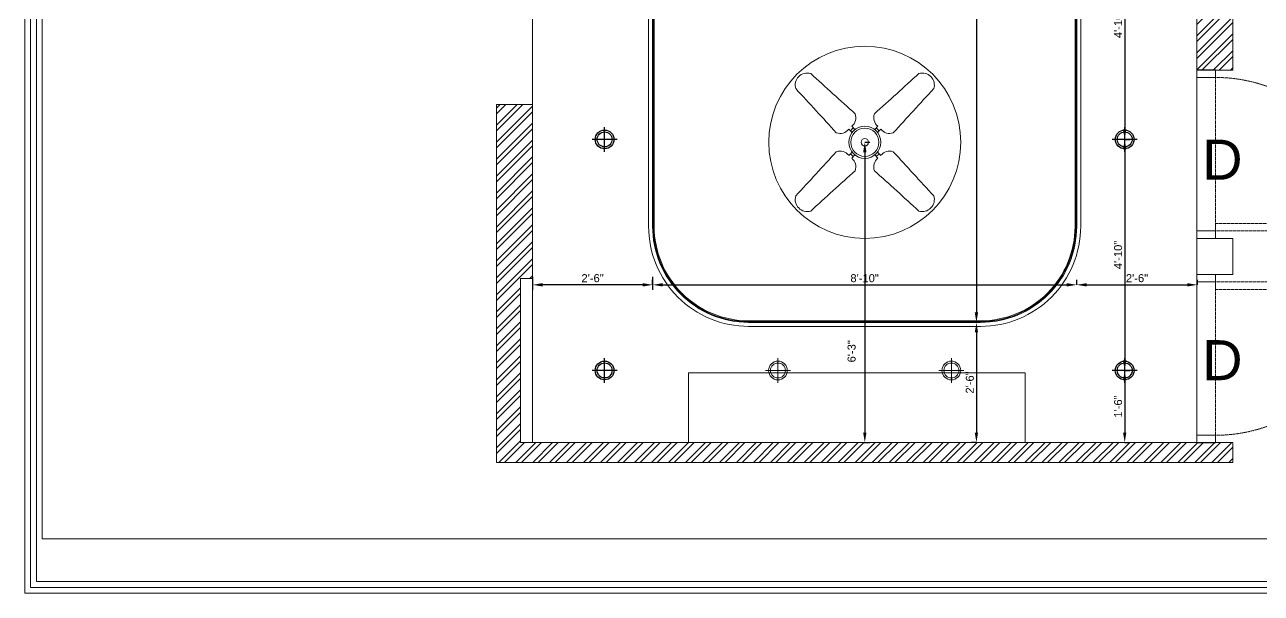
# Model space of a CAD drawing. Header units: inches. Extents: x 213 to 17763, y -4830 to 1802.
# Drawn here: x 12094.3 to 12403.4, y -3659 to -3517 of the extents above; entities that cross this region are included whole.
import ezdxf

# ---------------------------------------------------------------- set-up
doc = ezdxf.new("R2010")
doc.units = ezdxf.units.IN
doc.header["$MEASUREMENT"] = 0
for name, pattern in [('ACAD_ISO02W100', [15, 12, -3]), ('AUDIT_D_060311083008-3', [0]), ('DASHED2', [0.375, 0.25, -0.125]), ('HIDDEN', [0.375, 0.25, -0.125])]:
    doc.linetypes.add(name, pattern=pattern)
for name, color, linetype in [('.', 30, 'Continuous'), ('6.text', 6, 'Continuous'), ('A-DOOR', 251, 'AUDIT_D_060311083008-3'), ('A-Door-Frame', 1, 'Continuous'), ('A-Door-Swing', 8, 'HIDDEN'), ('PDF2_0', 7, 'Continuous')]:
    doc.layers.add(name, color=color, linetype=linetype)
doc.layers.add('PDF2_MK. KITCHEN ESSENTAILS', color=7, linetype='Continuous', true_color=0x767676)
doc.layers.add('ROD', color=7, linetype='Continuous', lineweight=9)
doc.styles.add('Arial', font='arial.ttf', dxfattribs={"height": 10})
doc.styles.get("Standard").update_dxf_attribs({"font": 'arial.ttf'})
doc.dimstyles.new('ISO-25', dxfattribs={"dimtxt": 4.5, "dimasz": 2.5, "dimexe": 1.25, "dimexo": 0.625, "dimtad": 1, "dimdec": 0, "dimlunit": 4, "dimtxsty": 'Standard', "dimcen": 2.5, "dimadec": 0, "dimazin": 0, "dimtfac": 1, "dimtdec": 0, "dimtmove": 0, "dimatfit": 3, "dimfxl": 1, "dimarcsym": 0})

# ---------------------------------------------------------------- blocks, each defined once
blk = doc.blocks.new('*U34')
at = {"layer": 'A-Door-Frame', "lineweight": 5}
for p, q in [((0, -100), (0, 0)), ((900, -100), (900, 0))]:
    blk.add_line(p, q, dxfattribs=at)
for points in [[(0, -100), (40, -100), (40, 0), (0, 0)], [(900, -100), (860, -100), (860, 0), (900, 0)]]:
    blk.add_lwpolyline(points, dxfattribs=at)
at = {"layer": 'A-Door-Swing', "linetype": 'DASHED2', "lineweight": 5}
blk.add_line((47.3, 0), (867.3, 0), dxfattribs=at)
blk.add_lwpolyline([(40, 0), (40, 820), (80, 820), (80, 0)], close=True, dxfattribs=at)
blk.add_arc((40, 0), 820, 360, 90, dxfattribs=at)
blk = doc.blocks.new('*D1159')
at = {"color": 0, "linetype": 'ACAD_ISO02W100', "lineweight": -2, "transparency": 16777216}
for p, q in [((12369.24, -3603.36), (12370.49, -3603.36)), ((12369.24, -3621.36), (12370.49, -3621.36))]:
    blk.add_line(p, q, dxfattribs=at)
at = {"color": 0, "linetype": 'AUDIT_D_060311083008-3', "lineweight": -2, "transparency": 16777216}
blk.add_line((12369.24, -3605.86), (12369.24, -3618.86), dxfattribs=at)
at = {"color": 0, "transparency": 16777216}
for points in [[(12368.83, -3605.86), (12369.66, -3605.86), (12369.24, -3603.36)], [(12368.83, -3618.86), (12369.66, -3618.86), (12369.24, -3621.36)]]:
    blk.add_solid(points, dxfattribs=at)
at = {"layer": 'Defpoints', "color": 0, "transparency": 16777216}
for p in [(12369.24, -3603.36), (12369.24, -3621.36), (12369.24, -3621.36)]:
    blk.add_point(p, dxfattribs=at)
at = {"color": 0, "lineweight": 5, "transparency": 16777216, "insert": (12367.6, -3612.36), "char_height": 2, "attachment_point": 5, "rotation": 90}
blk.add_mtext('1\'-6"', dxfattribs=at)
blk = doc.blocks.new('3')
at = {"color": 18, "lineweight": 5, "true_color": 0x000000}
for p, q in [((3397.8, -1044.8), (3377.7, -1064.9)), ((3386.6, -1033.2), (3409, -1056.5)), ((3571.3, -1033.2), (3549, -1056.5)), ((3560.1, -1044.8), (3580.2, -1064.9)), ((3389.2, -1076.4), (3365.8, -1052.9)), ((3568.7, -1076.4), (3592.1, -1052.9)), ((3389.2, -1214.6), (3365.8, -1238)), ((3568.7, -1214.6), (3592.1, -1238)), ((3397.8, -1246.1), (3377.7, -1226.1)), ((3386.6, -1257.8), (3409, -1234.5)), ((3571.3, -1257.8), (3549, -1234.5)), ((3560.1, -1246.1), (3580.2, -1226.1))]:
    blk.add_line(p, q, dxfattribs=at)
for radius in [113.2, 99.1, 26]:
    blk.add_circle((3479, -1145.5), radius, dxfattribs=at)
for centre, radius, start, end in [((3073.6, -742.7), 85, 73.05503, 197.30609), ((27552.9, 26002.3), 36179.8, 227.47452, 228.14348), ((-20595, 26002.3), 36179.8, 311.85652, 312.52548), ((3884.3, -742.7), 85, 342.69391, 106.94497), ((-23516.5, -25390.1), 36179.8, 42.21764, 42.8866), ((30474.4, -25390.1), 36179.8, 137.1134, 137.78236), ((3336.5, -971.6), 79.4, 309.11105, 19.49034), ((3621.4, -971.6), 79.4, 160.50966, 230.88895), ((3304.2, -1004.1), 79.4, 250.87078, 321.25007), ((3653.8, -1004.1), 79.4, 218.74993, 289.12922), ((-23516.5, 23099.1), 36179.8, 317.1134, 317.78236), ((3304.2, -1286.8), 79.4, 38.74993, 109.12922), ((3653.8, -1286.8), 79.4, 70.87078, 141.25007), ((30474.4, 23099.1), 36179.8, 222.21764, 222.8866), ((3336.5, -1319.4), 79.4, 340.50966, 50.88895), ((3621.4, -1319.4), 79.4, 129.11105, 199.49034), ((27552.9, -28293.2), 36179.8, 131.85652, 132.52548), ((-20595, -28293.2), 36179.8, 47.47452, 48.14348), ((3073.6, -1548.3), 85, 162.69391, 286.94497), ((3884.3, -1548.3), 85, 253.05503, 17.30609)]:
    blk.add_arc(centre, radius, start, end, dxfattribs=at)
blk = doc.blocks.new('*D1154')
at = {"color": 0, "linetype": 'ACAD_ISO02W100', "lineweight": -2, "transparency": 16777216}
for p, q in [((12304.29, -3546.36), (12305.54, -3546.36)), ((12303.81, -3621.36), (12305.54, -3621.36))]:
    blk.add_line(p, q, dxfattribs=at)
at = {"color": 0, "linetype": 'AUDIT_D_060311083008-3', "lineweight": -2, "transparency": 16777216}
blk.add_line((12304.29, -3548.86), (12304.29, -3618.86), dxfattribs=at)
at = {"color": 0, "transparency": 16777216}
for points in [[(12303.87, -3548.86), (12304.71, -3548.86), (12304.29, -3546.36)], [(12303.87, -3618.86), (12304.71, -3618.86), (12304.29, -3621.36)]]:
    blk.add_solid(points, dxfattribs=at)
at = {"layer": 'Defpoints', "color": 0, "transparency": 16777216}
for p in [(12304.17, -3546.36), (12303.18, -3621.36), (12304.29, -3621.36)]:
    blk.add_point(p, dxfattribs=at)
at = {"color": 0, "lineweight": 5, "transparency": 16777216, "insert": (12301, -3598.57), "char_height": 2, "attachment_point": 5, "rotation": 90}
blk.add_mtext('6\'-3"', dxfattribs=at)
blk = doc.blocks.new('*D1155')
at = {"color": 0, "linetype": 'ACAD_ISO02W100', "lineweight": -2, "transparency": 16777216}
for p, q in [((12332.77, -3384.51), (12330.94, -3384.51)), ((12332.19, -3591.36), (12330.94, -3591.36))]:
    blk.add_line(p, q, dxfattribs=at)
at = {"color": 0, "linetype": 'AUDIT_D_060311083008-3', "lineweight": -2, "transparency": 16777216}
blk.add_line((12332.19, -3387.01), (12332.19, -3588.86), dxfattribs=at)
at = {"color": 0, "transparency": 16777216}
for points in [[(12331.77, -3387.01), (12332.6, -3387.01), (12332.19, -3384.51)], [(12331.77, -3588.86), (12332.6, -3588.86), (12332.19, -3591.36)]]:
    blk.add_solid(points, dxfattribs=at)
at = {"layer": 'Defpoints', "color": 0, "transparency": 16777216}
for p in [(12333.39, -3384.51), (12332.19, -3591.36), (12332.35, -3591.36)]:
    blk.add_point(p, dxfattribs=at)
at = {"color": 0, "lineweight": 5, "transparency": 16777216, "insert": (12330.54, -3487.93), "char_height": 2, "attachment_point": 5, "rotation": 90}
blk.add_mtext('17\'-3"', dxfattribs=at)
blk = doc.blocks.new('*D1165')
at = {"color": 0, "linetype": 'ACAD_ISO02W100', "lineweight": -2, "transparency": 16777216}
for p, q in [((12332.19, -3591.36), (12330.94, -3591.36)), ((12332.19, -3621.36), (12330.94, -3621.36))]:
    blk.add_line(p, q, dxfattribs=at)
at = {"color": 0, "linetype": 'AUDIT_D_060311083008-3', "lineweight": -2, "transparency": 16777216}
blk.add_line((12332.19, -3593.86), (12332.19, -3618.86), dxfattribs=at)
at = {"color": 0, "transparency": 16777216}
for points in [[(12331.77, -3593.86), (12332.6, -3593.86), (12332.19, -3591.36)], [(12331.77, -3618.86), (12332.6, -3618.86), (12332.19, -3621.36)]]:
    blk.add_solid(points, dxfattribs=at)
at = {"layer": 'Defpoints', "color": 0, "transparency": 16777216}
for p in [(12332.35, -3591.36), (12332.19, -3621.36), (12332.69, -3621.36)]:
    blk.add_point(p, dxfattribs=at)
at = {"color": 0, "lineweight": 5, "transparency": 16777216, "insert": (12330.54, -3606.36), "char_height": 2, "attachment_point": 5, "rotation": 90}
blk.add_mtext('2\'-6"', dxfattribs=at)
blk = doc.blocks.new('*D1156')
at = {"color": 0, "linetype": 'ACAD_ISO02W100', "lineweight": -2, "transparency": 16777216}
for p, q in [((12221.26, -3579.97), (12221.26, -3583.22)), ((12251.26, -3579.97), (12251.26, -3583.22))]:
    blk.add_line(p, q, dxfattribs=at)
at = {"color": 0, "linetype": 'AUDIT_D_060311083008-3', "lineweight": -2, "transparency": 16777216}
blk.add_line((12248.76, -3581.97), (12223.76, -3581.97), dxfattribs=at)
at = {"color": 0, "transparency": 16777216}
for points in [[(12223.76, -3581.55), (12223.76, -3582.39), (12221.26, -3581.97)], [(12248.76, -3581.55), (12248.76, -3582.39), (12251.26, -3581.97)]]:
    blk.add_solid(points, dxfattribs=at)
at = {"layer": 'Defpoints', "color": 0, "transparency": 16777216}
for p in [(12221.26, -3577.47), (12251.26, -3577.47), (12221.26, -3581.97)]:
    blk.add_point(p, dxfattribs=at)
at = {"color": 0, "lineweight": 5, "transparency": 16777216, "insert": (12236.26, -3580.32), "char_height": 2, "attachment_point": 5}
blk.add_mtext('2\'-6"', dxfattribs=at)
blk = doc.blocks.new('*D1157')
at = {"color": 0, "linetype": 'ACAD_ISO02W100', "lineweight": -2, "transparency": 16777216}
for p, q in [((12251.26, -3581.97), (12251.26, -3580.72)), ((12357.24, -3581.97), (12357.24, -3580.72))]:
    blk.add_line(p, q, dxfattribs=at)
at = {"color": 0, "linetype": 'AUDIT_D_060311083008-3', "lineweight": -2, "transparency": 16777216}
blk.add_line((12253.76, -3581.97), (12354.74, -3581.97), dxfattribs=at)
at = {"color": 0, "transparency": 16777216}
for points in [[(12253.76, -3581.55), (12253.76, -3582.39), (12251.26, -3581.97)], [(12354.74, -3581.55), (12354.74, -3582.39), (12357.24, -3581.97)]]:
    blk.add_solid(points, dxfattribs=at)
at = {"layer": 'Defpoints', "color": 0, "transparency": 16777216}
for p in [(12251.26, -3581.97), (12357.24, -3581.97), (12357.24, -3581.97)]:
    blk.add_point(p, dxfattribs=at)
at = {"color": 0, "lineweight": 5, "transparency": 16777216, "insert": (12304.25, -3580.32), "char_height": 2, "attachment_point": 5}
blk.add_mtext('8\'-10"', dxfattribs=at)
blk = doc.blocks.new('*D1158')
at = {"color": 0, "linetype": 'ACAD_ISO02W100', "lineweight": -2, "transparency": 16777216}
for p, q in [((12357.24, -3581.97), (12357.24, -3580.72)), ((12387.4, -3581.97), (12387.4, -3580.72))]:
    blk.add_line(p, q, dxfattribs=at)
at = {"color": 0, "linetype": 'AUDIT_D_060311083008-3', "lineweight": -2, "transparency": 16777216}
blk.add_line((12359.74, -3581.97), (12384.9, -3581.97), dxfattribs=at)
at = {"color": 0, "transparency": 16777216}
for points in [[(12359.74, -3581.55), (12359.74, -3582.39), (12357.24, -3581.97)], [(12384.9, -3581.55), (12384.9, -3582.39), (12387.4, -3581.97)]]:
    blk.add_solid(points, dxfattribs=at)
at = {"layer": 'Defpoints', "color": 0, "transparency": 16777216}
for p in [(12357.24, -3581.97), (12387.4, -3581.97), (12387.4, -3581.97)]:
    blk.add_point(p, dxfattribs=at)
at = {"color": 0, "lineweight": 5, "transparency": 16777216, "insert": (12372.32, -3580.32), "char_height": 2, "attachment_point": 5}
blk.add_mtext('2\'-6"', dxfattribs=at)
blk = doc.blocks.new('4t')
at = {"color": 6, "lineweight": 0}
for p, q in [((4475.64, 1757), (4475.64, 1763.21)), ((4478.74, 1760.1), (4472.53, 1760.1))]:
    blk.add_line(p, q, dxfattribs=at)
for radius in [2.34, 1.87]:
    blk.add_circle((4475.64, 1760.1), radius, dxfattribs=at)
blk = doc.blocks.new('34')
at = {"color": 152, "true_color": 0x2776bb}
for p, q in [((4475.6, 1798.91), (4475.6, 1805.12)), ((4478.71, 1802.02), (4472.5, 1802.02))]:
    blk.add_line(p, q, dxfattribs=at)
for radius in [2.34, 1.87]:
    blk.add_circle((4475.6, 1802.02), radius, dxfattribs=at)
blk = doc.blocks.new('*D1304')
at = {"color": 0, "linetype": 'ACAD_ISO02W100', "lineweight": -2, "transparency": 16777216}
for p, q in [((12369.24, -3487.93), (12370.49, -3487.93)), ((12369.24, -3545.65), (12370.49, -3545.65))]:
    blk.add_line(p, q, dxfattribs=at)
at = {"color": 0, "linetype": 'AUDIT_D_060311083008-3', "lineweight": -2, "transparency": 16777216}
blk.add_line((12369.24, -3490.43), (12369.24, -3543.15), dxfattribs=at)
at = {"color": 0, "transparency": 16777216}
for points in [[(12368.83, -3490.43), (12369.66, -3490.43), (12369.24, -3487.93)], [(12368.83, -3543.15), (12369.66, -3543.15), (12369.24, -3545.65)]]:
    blk.add_solid(points, dxfattribs=at)
at = {"layer": 'Defpoints', "color": 0, "transparency": 16777216}
for p in [(12369.24, -3487.93), (12369.24, -3545.65), (12369.24, -3545.65)]:
    blk.add_point(p, dxfattribs=at)
at = {"color": 0, "transparency": 16777216, "insert": (12367.6, -3516.79), "char_height": 2, "attachment_point": 5, "rotation": 90}
blk.add_mtext('4\'-10"', dxfattribs=at)
blk = doc.blocks.new('*D1305')
at = {"color": 0, "linetype": 'ACAD_ISO02W100', "lineweight": -2, "transparency": 16777216}
for p, q in [((12369.24, -3545.65), (12370.49, -3545.65)), ((12369.24, -3603.36), (12370.49, -3603.36))]:
    blk.add_line(p, q, dxfattribs=at)
at = {"color": 0, "linetype": 'AUDIT_D_060311083008-3', "lineweight": -2, "transparency": 16777216}
blk.add_line((12369.24, -3548.15), (12369.24, -3600.86), dxfattribs=at)
at = {"color": 0, "transparency": 16777216}
for points in [[(12368.83, -3548.15), (12369.66, -3548.15), (12369.24, -3545.65)], [(12368.83, -3600.86), (12369.66, -3600.86), (12369.24, -3603.36)]]:
    blk.add_solid(points, dxfattribs=at)
at = {"layer": 'Defpoints', "color": 0, "transparency": 16777216}
for p in [(12369.24, -3545.65), (12369.24, -3603.36), (12369.24, -3603.36)]:
    blk.add_point(p, dxfattribs=at)
at = {"color": 0, "transparency": 16777216, "insert": (12367.6, -3574.51), "char_height": 2, "attachment_point": 5, "rotation": 90}
blk.add_mtext('4\'-10"', dxfattribs=at)

msp = doc.modelspace()

# ---------------------------------------------------------------- hatches: boundary and pattern name
at = {"layer": '.', "lineweight": 5}
h = msp.add_hatch(dxfattribs=at)
h.set_pattern_fill('ANSI32', color=1, scale=8)
h.set_pattern_definition([(45, (5236.0975, -3369.363), (-2.1213203, 2.1213203), []), (45, (5237.5117, -3369.363), (-2.1213203, 2.1213203), [])])
h.paths.add_polyline_path([(12396.24, -3344.36), (12342.73, -3344.36), (12342.73, -3353.71), (12387.24, -3353.42), (12387.24, -3381.65), (12387.4, -3381.65), (12387.4, -3467.15), (12387.24, -3528.31), (12391.92, -3528.31), (12396.24, -3528.36)])
h.paths.add_polyline_path([(12221.24, -3388.3), (12221.01, -3385.69), (12220.84, -3384.13), (12220.78, -3381.86), (12220.84, -3379.59), (12221.01, -3378.03), (12221.24, -3375.42), (12221.24, -3354.51), (12267.76, -3353.71), (12267.76, -3345.17), (12211.35, -3345.55), (12212.24, -3478.36), (12212.24, -3495.41), (12221.24, -3495.41)])
h.paths.add_polyline_path([(12218.24, -3580.36), (12221.24, -3580.36), (12221.24, -3571.36), (12221.24, -3536.91), (12212.24, -3536.91), (12212.24, -3626.36), (12302.24, -3626.36), (12307.24, -3626.36), (12396.24, -3626.36), (12396.24, -3621.36), (12391.92, -3621.36), (12391.92, -3621.42), (12387.24, -3621.42), (12218.24, -3621.36)])
h.paths.add_polyline_path([(12290.12, -3621.36), (12324.37, -3621.36), (12324.34, -3621.36), (12290.08, -3621.36)], flags=17)

# ---------------------------------------------------------------- linework, layer by layer
at = {"lineweight": 5}
for p in [(12396.24, -3570.36), (12387.24, -3579.36)]:
    msp.add_line(p, (12396.24, -3579.36), dxfattribs=at)
msp.add_lwpolyline([(12221.26, -3354.51), (12387.24, -3354.51), (12387.24, -3621.36), (12221.26, -3621.36)], close=True, dxfattribs=at)
for points in [[(12275.26, -3383.51), (12333.24, -3383.51, -0.414214), (12358.24, -3408.51), (12358.24, -3567.36, -0.414214), (12333.24, -3592.36), (12275.26, -3592.36, -0.414214), (12250.26, -3567.36), (12250.26, -3408.51, -0.414214)], [(12275.26, -3384.51), (12333.24, -3384.51, -0.414214), (12357.24, -3408.51), (12357.24, -3567.36, -0.414214), (12333.24, -3591.36), (12275.26, -3591.36, -0.414214), (12251.26, -3567.36), (12251.26, -3408.51, -0.414214)]]:
    msp.add_lwpolyline(points, format="xyb", close=True, dxfattribs=at)
at = {"color": 53, "lineweight": 5}
for points in [[(12275.26, -3384.71), (12333.24, -3384.71, -0.414214), (12357.04, -3408.51), (12357.04, -3567.36, -0.414214), (12333.24, -3591.16), (12275.26, -3591.16, -0.414214), (12251.46, -3567.36), (12251.46, -3408.51, -0.414214)], [(12275.26, -3384.91), (12333.24, -3384.91, -0.414214), (12356.84, -3408.51), (12356.84, -3567.36, -0.414214), (12333.24, -3590.96), (12275.26, -3590.96, -0.414214), (12251.66, -3567.36), (12251.66, -3408.51, -0.414214)]]:
    msp.add_lwpolyline(points, format="xyb", close=True, dxfattribs=at)
at = {"color": 250, "lineweight": 5}
msp.add_circle((12304.29, -3546.36), 24, dxfattribs=at)
for p in [(12239.26, -3545.65), (12282.59, -3603.36)]:
    msp.add_point(p)
at = {"layer": 'PDF2_0', "lineweight": 5}
msp.add_lwpolyline([(12488.83, -3659.01), (12094.35, -3659.01), (12094.35, -3317.14), (12576.49, -3317.14), (12576.49, -3571.35, -0.414214)], format="xyb", close=True, dxfattribs=at)
for points in [[(12488.83, -3657.56), (12095.8, -3657.56), (12095.8, -3318.59), (12575.04, -3318.59), (12575.04, -3571.35, -0.414214), (12488.83, -3657.56)], [(12488.83, -3656.09), (12097.26, -3656.09), (12097.26, -3320.05), (12573.58, -3320.05), (12573.58, -3571.35, -0.414214), (12488.83, -3656.09)]]:
    msp.add_lwpolyline(points, format="xyb", dxfattribs=at)
msp.add_lwpolyline([(12098.72, -3321.52), (12491.61, -3321.52), (12491.61, -3645.43), (12098.72, -3645.43)], close=True, dxfattribs=at)
at = {"layer": 'PDF2_MK. KITCHEN ESSENTAILS', "lineweight": 5}
msp.add_lwpolyline([(12098.72, -3645.43), (12491.61, -3645.43), (12491.61, -3321.52), (12098.72, -3321.52)], close=True, dxfattribs=at)
at = {"layer": 'ROD', "lineweight": 5}
for p, q in [((12396.24, -3528.36), (12396.24, -3344.36)), ((12387.24, -3353.42), (12387.24, -3528.36)), ((12387.24, -3528.36), (12396.24, -3528.36)), ((12221.24, -3580.36), (12221.24, -3571.36)), ((12387.24, -3570.36), (12387.24, -3579.36)), ((12396.24, -3570.36), (12387.24, -3570.36)), ((12218.24, -3621.36), (12218.24, -3580.36)), ((12221.24, -3580.36), (12218.24, -3580.36)), ((12218.24, -3621.36), (12396.24, -3621.36)), ((12218.24, -3621.36), (12302.24, -3621.36)), ((12387.24, -3621.36), (12396.24, -3621.36)), ((12396.24, -3626.36), (12396.24, -3621.36)), ((12212.24, -3626.36), (12302.24, -3626.36)), ((12307.24, -3626.36), (12396.24, -3626.36))]:
    msp.add_line(p, q, dxfattribs=at)
for points in [[(12212.24, -3626.36), (12212.24, -3536.91)], [(12221.24, -3536.91), (12212.24, -3536.91)], [(12221.24, -3536.91), (12221.24, -3571.36)], [(12302.24, -3626.36), (12307.24, -3626.36)], [(12387.24, -3626.36), (12396.24, -3626.36)]]:
    msp.add_lwpolyline(points, dxfattribs=at)
at = {"layer": 'ROD', "color": 254, "lineweight": 5}
msp.add_lwpolyline([(12260.24, -3621.36), (12344.38, -3621.36), (12344.38, -3603.91), (12260.24, -3603.91)], close=True, dxfattribs=at)

# ---------------------------------------------------------------- block references
at = {"lineweight": 5, "xscale": -0.03546819263372884, "yscale": 0.03546819263372884, "zscale": 0.03546819263372884, "rotation": 180}
msp.add_blockref('3', (12180.9, -3586.99), dxfattribs=at)
at = {"lineweight": 5}
for name, p in [('34', (7763.66, -5347.67)), ('34', (7893.64, -5347.67)), ('34', (7763.66, -5405.38)), ('4t', (7806.95, -5363.47)), ('4t', (7850.28, -5363.47)), ('34', (7893.64, -5405.38))]:
    msp.add_blockref(name, p, dxfattribs=at)
at = {"layer": 'A-DOOR', "lineweight": 5, "yscale": 0.04672722581929388, "zscale": 0.04672722581929388, "rotation": 270}
for p, xscale in [((12391.92, -3570.36), -0.04672722581929388), ((12391.92, -3579.36), 0.04672722581929388)]:
    msp.add_blockref('*U34', p, dxfattribs=dict(at, xscale=xscale))

# ---------------------------------------------------------------- texts
at = {"layer": '6.text', "lineweight": 5, "char_height": 10, "attachment_point": 1, "style": 'Arial'}
for insert in [(12388.61, -3545.7), (12388.61, -3595.79)]:
    msp.add_mtext_dynamic_manual_height_columns('D', width=9, gutter_width=45, heights=[0], dxfattribs=dict(at, insert=insert))

# ---------------------------------------------------------------- dimensions: what is measured, and where the dimension line sits
at = {"lineweight": 5}
for base, p1, p2, picture, middle in [((12332.19, -3591.36), (12333.39, -3384.51), (12332.35, -3591.36), '*D1155', (12330.54, -3487.93)), ((12332.19, -3621.36), (12332.35, -3591.36), (12332.69, -3621.36), '*D1165', (12330.54, -3606.36)), ((12369.24, -3621.36), (12369.24, -3603.36), (12369.24, -3621.36), '*D1159', (12367.6, -3612.36))]:
    dim = msp.add_linear_dim(base=base, p1=p1, p2=p2, angle=90, dimstyle='ISO-25', override={"dimtxt": 2, "dimtmove": 1, "dimfxl": 2, "dimfxlon": 1, "dimarcsym": 2}, dxfattribs=at)
    dim.commit()
    dim.dimension.update_dxf_attribs({"geometry": picture, "text_midpoint": middle})
for base, p1, p2, picture, middle in [((12369.24, -3545.65), (12369.24, -3487.93), (12369.24, -3545.65), '*D1304', (12367.6, -3516.79)), ((12369.24, -3603.36), (12369.24, -3545.65), (12369.24, -3603.36), '*D1305', (12367.6, -3574.51))]:
    dim = msp.add_linear_dim(base=base, p1=p1, p2=p2, angle=90, dimstyle='ISO-25', override={"dimtxt": 2, "dimtmove": 1, "dimfxl": 2, "dimfxlon": 1, "dimarcsym": 2})
    dim.commit()
    dim.dimension.update_dxf_attribs({"geometry": picture, "text_midpoint": middle})
dim = msp.add_linear_dim(base=(12304.29, -3621.36), p1=(12304.17, -3546.36), p2=(12303.18, -3621.36), angle=90, dimstyle='ISO-25', override={"dimtxt": 2, "dimtmove": 1, "dimfxl": 2, "dimfxlon": 1, "dimarcsym": 2}, dxfattribs=at)
dim.commit()
dim.dimension.update_dxf_attribs({"geometry": '*D1154', "text_midpoint": (12302.64, -3598.57), "dimtype": 160})
for base, p1, p2, picture, middle in [((12221.26, -3581.97), (12251.26, -3577.47), (12221.26, -3577.47), '*D1156', (12236.26, -3580.32)), ((12357.24, -3581.97), (12251.26, -3581.97), (12357.24, -3581.97), '*D1157', (12304.25, -3580.32)), ((12387.4, -3581.97), (12357.24, -3581.97), (12387.4, -3581.97), '*D1158', (12372.32, -3580.32))]:
    dim = msp.add_linear_dim(base=base, p1=p1, p2=p2, dimstyle='ISO-25', override={"dimtxt": 2, "dimtmove": 1, "dimfxl": 2, "dimfxlon": 1, "dimarcsym": 2}, dxfattribs=at)
    dim.commit()
    dim.dimension.update_dxf_attribs({"geometry": picture, "text_midpoint": middle})

doc.saveas('drawing.dxf')
